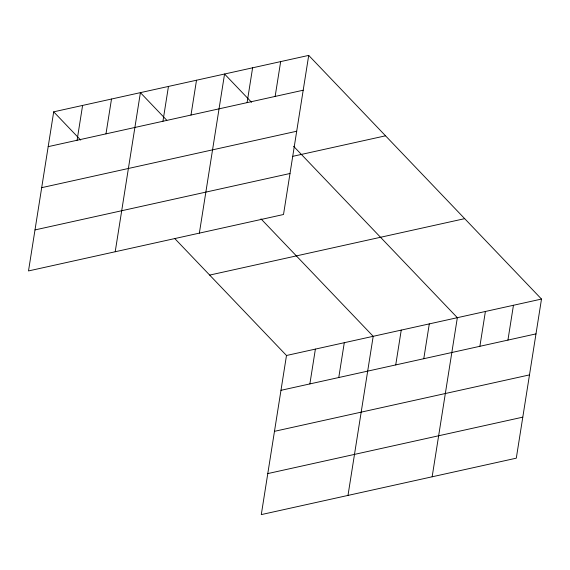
<?xml version="1.0" encoding="UTF-8"?>
<svg xmlns="http://www.w3.org/2000/svg" width="570" height="570" viewBox="0 0 570 570"><rect width="100%" height="100%" fill="white"/><g stroke="black" fill="none" stroke-linecap="round" stroke-linejoin="round"><path stroke-width="0.85" d="M53.701 111.827L28.5 270.935L283.511 214.505L308.712 55.397L53.701 111.827L80.705 140.099M77.085 140.256L82.6 105.436M105.984 133.857L111.506 99.038M115.204 251.748L140.405 92.646L166.811 120.284M162.942 121.253L168.456 86.433M190.993 115.047L196.508 80.227M199.358 233.13L224.559 74.022L251.562 102.294M247.095 102.636L252.61 67.816M275.146 96.43L280.661 61.603M174.89 238.68L286.489 355.495L261.288 514.603L516.299 458.173L541.5 299.065L308.712 55.397M309.873 383.924L315.388 349.096M338.772 377.525L344.287 342.705M347.992 495.416L373.193 336.307L260.996 218.873M395.73 364.921L401.244 330.101M423.781 358.715L429.296 323.895M432.146 476.791L457.347 317.69L293.579 146.262M479.883 346.296L485.398 311.477M507.934 340.091L513.449 305.271M48.186 146.654L303.197 90.217M41.688 187.665L296.699 131.235M292.88 156.308L385.534 135.81M34.998 229.924L290.009 173.494M209.667 275.089L464.678 218.652M286.489 355.495L541.5 299.065M280.974 390.315L535.985 333.885M274.476 431.333L529.487 374.896M267.786 473.584L522.797 417.155"/></g></svg>
